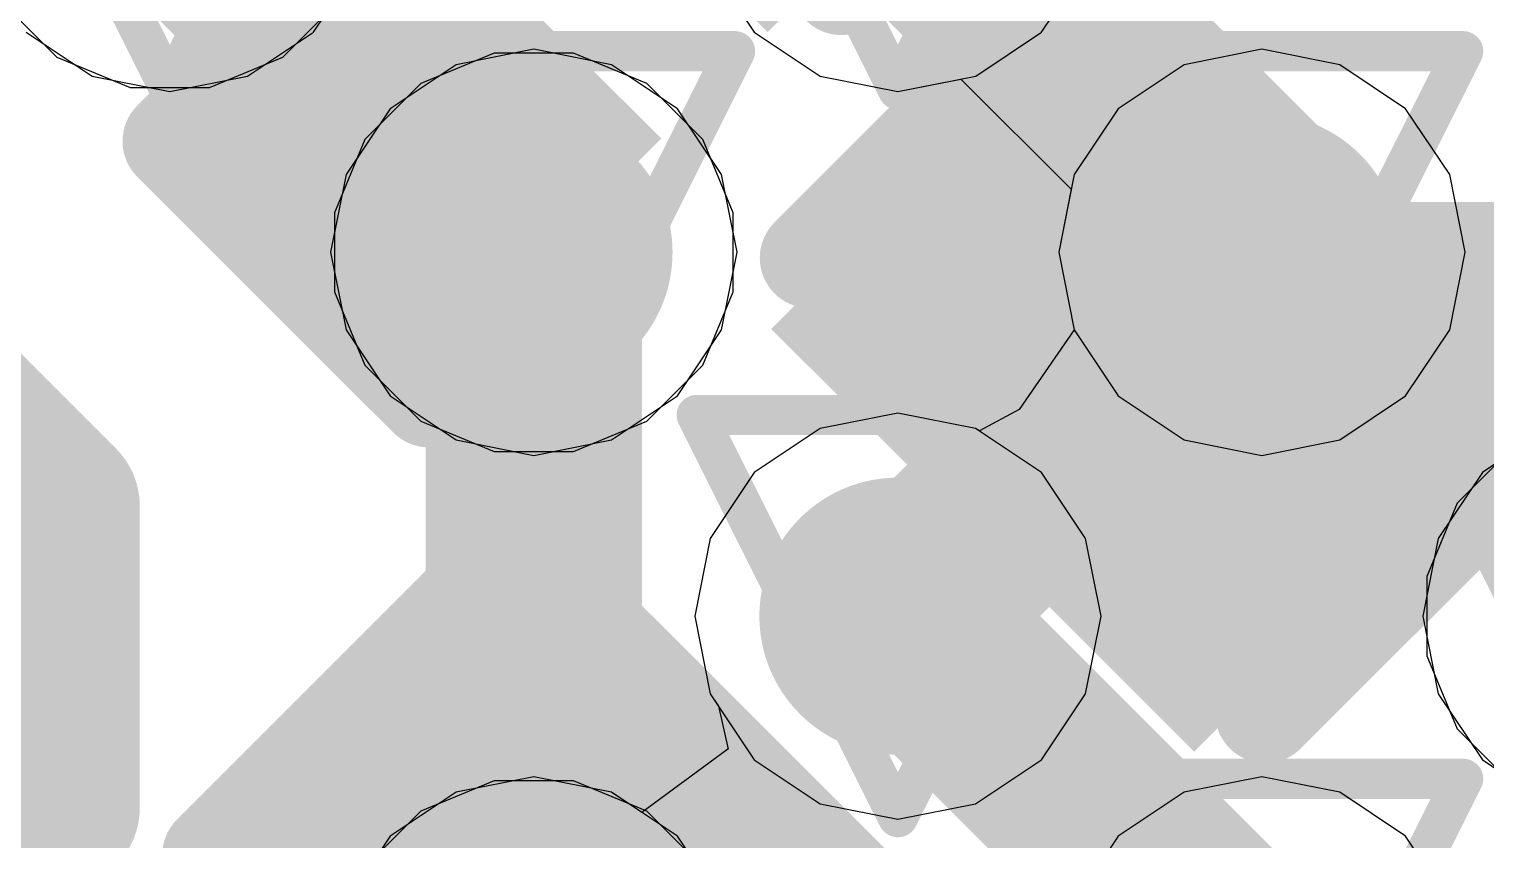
# Model space of a CAD drawing. Header units: inches. Extents: x -6 to 283, y -12 to 154.
# Drawn here: x 58.826 to 60.666, y 8.453 to 9.477 of the extents above; entities that cross this region are included whole.
import ezdxf

# ---------------------------------------------------------------- set-up
doc = ezdxf.new("R2010")
doc.units = ezdxf.units.IN
for name, color, linetype in [('Bottom Layer', 5, 'Continuous'), ('Bottom Overlay', 54, 'Continuous'), ('Bottom Paste', 16, 'Continuous'), ('Bottom Solder', 6, 'Continuous'), ('Drill Drawing', 1, 'Continuous'), ('GND-1', 16, 'Continuous'), ('GND-2', 90, 'Continuous'), ('GND-3', 216, 'Continuous'), ('GND-4', 54, 'Continuous'), ('PWR-1', 156, 'Continuous'), ('PWR-2', 130, 'Continuous'), ('Signal L1', 76, 'Continuous'), ('Signal L2', 6, 'Continuous'), ('Top Layer', 1, 'Continuous'), ('Top Paste', 8, 'Continuous'), ('Top Solder', 216, 'Continuous'), ('Via Holes', 16, 'Continuous')]:
    doc.layers.add(name, color=color, linetype=linetype)

# ---------------------------------------------------------------- blocks, each defined once
blk = doc.blocks.new('BGA_565_15_5_14_4__57')
at = {"layer": 'Top Layer'}
h = blk.add_hatch(color=1, dxfattribs=at)
edge = h.paths.add_edge_path()
edge.add_arc((-4.87499914, 3.5749992), 0.12499848, 0, 360)
h = blk.add_hatch(color=1, dxfattribs=at)
edge = h.paths.add_edge_path()
edge.add_arc((-4.22500044, 3.5749992), 0.12499848, 0, 360)
h = blk.add_hatch(color=1, dxfattribs=at)
edge = h.paths.add_edge_path()
edge.add_arc((-4.22500044, 2.9250005), 0.12499848, 0, 360)
at = {"layer": 'Top Paste'}
h = blk.add_hatch(color=8, dxfattribs=at)
edge = h.paths.add_edge_path()
edge.add_arc((-4.87499914, 3.5749992), 0.12499848, 0, 360)
h = blk.add_hatch(color=8, dxfattribs=at)
edge = h.paths.add_edge_path()
edge.add_arc((-4.22500044, 3.5749992), 0.12499848, 0, 360)
h = blk.add_hatch(color=8, dxfattribs=at)
edge = h.paths.add_edge_path()
edge.add_arc((-4.22500044, 2.9250005), 0.12499848, 0, 360)
at = {"layer": 'Top Solder'}
h = blk.add_hatch(color=216, dxfattribs=at)
edge = h.paths.add_edge_path()
edge.add_arc((-4.87499914, 3.5749992), 0.17499838, 0, 360)
h = blk.add_hatch(color=216, dxfattribs=at)
edge = h.paths.add_edge_path()
edge.add_arc((-4.22500044, 3.5749992), 0.17499838, 0, 360)
h = blk.add_hatch(color=216, dxfattribs=at)
edge = h.paths.add_edge_path()
edge.add_arc((-4.22500044, 2.9250005), 0.17499838, 0, 360)
blk = doc.blocks.new('C___0402_B_371')
at = {"layer": 'Bottom Layer'}
for points in [[(-0.2413, 0.3175), (-0.2412999999999999, -0.3175), (-0.6985, -0.3175), (-0.6985, 0.3175)], [(0.6985, 0.3175), (0.6985, -0.3175), (0.2413, -0.3175), (0.2412999999999999, 0.3175)]]:
    blk.add_hatch(color=5, dxfattribs=at).paths.add_polyline_path(points)
at = {"layer": 'Bottom Paste'}
for points in [[(-0.2413, 0.3175), (-0.2412999999999999, -0.3175), (-0.6985, -0.3175), (-0.6985, 0.3175)], [(0.6985, 0.3175), (0.6985, -0.3175), (0.2413, -0.3175), (0.2412999999999999, 0.3175)]]:
    blk.add_hatch(color=16, dxfattribs=at).paths.add_polyline_path(points)
at = {"layer": 'Bottom Solder'}
for points in [[(-0.18130012, 0.37749988), (-0.18130012, -0.37749988), (-0.7584998799999999, -0.37749988), (-0.7584998799999999, 0.37749988)], [(0.7584998799999999, 0.37749988), (0.7584998799999999, -0.37749988), (0.18130012, -0.37749988), (0.18130012, 0.37749988)]]:
    blk.add_hatch(color=6, dxfattribs=at).paths.add_polyline_path(points)
at = {"layer": 'Bottom Overlay'}
for points in [[(-0.2794, 0.4064, 0.127, 0.127, 0), (-0.7874, 0.4064, 0.127, 0.127, 0)], [(-0.7874, -0.4064, 0.127, 0.127, 0), (-0.7874, 0.4064, 0.127, 0.127, 0)], [(0.7874, -0.4064, 0.127, 0.127, 0), (0.7874, 0.4064, 0.127, 0.127, 0)], [(-0.2794, -0.4064, 0.127, 0.127, 0), (-0.7874, -0.4064, 0.127, 0.127, 0)], [(0.7874, -0.4064, 0.127, 0.127, 0), (0.2794, -0.4064, 0.127, 0.127, 0)]]:
    blk.add_lwpolyline(points, format="xyseb", dxfattribs=at)
for points in [[(-0.31115, 0.4064, 0.0635, 0.0635, 1), (-0.24765, 0.4064, 0.0635, 0.0635, 1)], [(-0.31115, -0.4064, 0.0635, 0.0635, 1), (-0.24765, -0.4064, 0.0635, 0.0635, 1)], [(0.24765, -0.4064, 0.0635, 0.0635, 1), (0.31115, -0.4064, 0.0635, 0.0635, 1)], [(0.7556499999999999, -0.4064, 0.0635, 0.0635, 1), (0.8191499999999999, -0.4064, 0.0635, 0.0635, 1)], [(0.7556499999999999, -0.4064, 0.0635, 0.0635, 1), (0.8191499999999999, -0.4064, 0.0635, 0.0635, 1)]]:
    blk.add_lwpolyline(points, format="xyseb", close=True, dxfattribs=at)
blk = doc.blocks.new('CAP_0201_B_376')
at = {"layer": 'Bottom Layer'}
for points in [[(-0.44999656, 0.1499997), (-0.14999716, 0.1499997), (-0.14999716, -0.1499997), (-0.44999656, -0.1499997)], [(0.14999716, 0.1499997), (0.44999656, 0.1499997), (0.44999656, -0.1499997), (0.14999716, -0.1499997)]]:
    blk.add_hatch(color=5, dxfattribs=at).paths.add_polyline_path(points)
at = {"layer": 'Bottom Paste'}
for points in [[(-0.44999656, 0.1499997), (-0.14999716, 0.1499997), (-0.14999716, -0.1499997), (-0.44999656, -0.1499997)], [(0.14999716, 0.1499997), (0.44999656, 0.1499997), (0.44999656, -0.1499997), (0.14999716, -0.1499997)]]:
    blk.add_hatch(color=16, dxfattribs=at).paths.add_polyline_path(points)
at = {"layer": 'Bottom Solder'}
for points in [[(-0.50499772, 0.20500086), (-0.094996, 0.20500086), (-0.094996, -0.20500086), (-0.50499772, -0.20500086)], [(0.094996, 0.20500086), (0.50499772, 0.20500086), (0.50499772, -0.20500086), (0.094996, -0.20500086)]]:
    blk.add_hatch(color=6, dxfattribs=at).paths.add_polyline_path(points)
at = {"layer": 'Bottom Overlay'}
for points in [[(-0.5334, 0.2286, 0.127, 0.127, 0), (-0.2032, 0.2286, 0.127, 0.127, 0)], [(-0.5334, -0.2286, 0.127, 0.127, 0), (-0.5334, 0.2286, 0.127, 0.127, 0)], [(0.2032, 0.2286, 0.127, 0.127, 0), (0.5334, 0.2286, 0.127, 0.127, 0)], [(0.5334, -0.2286, 0.127, 0.127, 0), (0.5334, 0.2286, 0.127, 0.127, 0)], [(-0.5334, -0.2286, 0.127, 0.127, 0), (-0.2032, -0.2286, 0.127, 0.127, 0)], [(0.2032, -0.2286, 0.127, 0.127, 0), (0.5334, -0.2286, 0.127, 0.127, 0)]]:
    blk.add_lwpolyline(points, format="xyseb", dxfattribs=at)
for points in [[(-0.5651499999999999, 0.2286, 0.0635, 0.0635, 1), (-0.5016499999999999, 0.2286, 0.0635, 0.0635, 1)], [(-0.5651499999999999, 0.2286, 0.0635, 0.0635, 1), (-0.5016499999999999, 0.2286, 0.0635, 0.0635, 1)], [(-0.23495, 0.2286, 0.0635, 0.0635, 1), (-0.17145, 0.2286, 0.0635, 0.0635, 1)], [(0.17145, 0.2286, 0.0635, 0.0635, 1), (0.23495, 0.2286, 0.0635, 0.0635, 1)], [(0.5016499999999999, 0.2286, 0.0635, 0.0635, 1), (0.5651499999999999, 0.2286, 0.0635, 0.0635, 1)], [(0.5016499999999999, 0.2286, 0.0635, 0.0635, 1), (0.5651499999999999, 0.2286, 0.0635, 0.0635, 1)], [(-0.5651499999999999, -0.2286, 0.0635, 0.0635, 1), (-0.5016499999999999, -0.2286, 0.0635, 0.0635, 1)], [(-0.5651499999999999, -0.2286, 0.0635, 0.0635, 1), (-0.5016499999999999, -0.2286, 0.0635, 0.0635, 1)], [(-0.23495, -0.2286, 0.0635, 0.0635, 1), (-0.17145, -0.2286, 0.0635, 0.0635, 1)], [(0.17145, -0.2286, 0.0635, 0.0635, 1), (0.23495, -0.2286, 0.0635, 0.0635, 1)], [(0.5016499999999999, -0.2286, 0.0635, 0.0635, 1), (0.5651499999999999, -0.2286, 0.0635, 0.0635, 1)], [(0.5016499999999999, -0.2286, 0.0635, 0.0635, 1), (0.5651499999999999, -0.2286, 0.0635, 0.0635, 1)]]:
    blk.add_lwpolyline(points, format="xyseb", close=True, dxfattribs=at)
blk = doc.blocks.new('CAP_0201_B_377')
at = {"layer": 'Bottom Layer'}
for points in [[(-0.44999656, 0.1499997), (-0.14999716, 0.1499997), (-0.14999716, -0.1499997), (-0.44999656, -0.1499997)], [(0.14999716, 0.1499997), (0.44999656, 0.1499997), (0.44999656, -0.1499997), (0.14999716, -0.1499997)]]:
    blk.add_hatch(color=5, dxfattribs=at).paths.add_polyline_path(points)
at = {"layer": 'Bottom Paste'}
for points in [[(-0.44999656, 0.1499997), (-0.14999716, 0.1499997), (-0.14999716, -0.1499997), (-0.44999656, -0.1499997)], [(0.14999716, 0.1499997), (0.44999656, 0.1499997), (0.44999656, -0.1499997), (0.14999716, -0.1499997)]]:
    blk.add_hatch(color=16, dxfattribs=at).paths.add_polyline_path(points)
at = {"layer": 'Bottom Solder'}
for points in [[(-0.50499772, 0.20500086), (-0.094996, 0.20500086), (-0.094996, -0.20500086), (-0.50499772, -0.20500086)], [(0.094996, 0.20500086), (0.50499772, 0.20500086), (0.50499772, -0.20500086), (0.094996, -0.20500086)]]:
    blk.add_hatch(color=6, dxfattribs=at).paths.add_polyline_path(points)
at = {"layer": 'Bottom Overlay'}
for points in [[(-0.5334, -0.2286, 0.127, 0.127, 0), (-0.5334, 0.2286, 0.127, 0.127, 0)], [(-0.2032, 0.2286, 0.127, 0.127, 0), (-0.5334, 0.2286, 0.127, 0.127, 0)], [(0.5334, 0.2286, 0.127, 0.127, 0), (0.2032, 0.2286, 0.127, 0.127, 0)], [(0.5334, -0.2286, 0.127, 0.127, 0), (0.5334, 0.2286, 0.127, 0.127, 0)], [(-0.2032, -0.2286, 0.127, 0.127, 0), (-0.5334, -0.2286, 0.127, 0.127, 0)], [(0.5334, -0.2286, 0.127, 0.127, 0), (0.2032, -0.2286, 0.127, 0.127, 0)]]:
    blk.add_lwpolyline(points, format="xyseb", dxfattribs=at)
for points in [[(-0.5651499999999999, 0.2286, 0.0635, 0.0635, 1), (-0.5016499999999999, 0.2286, 0.0635, 0.0635, 1)], [(-0.5651499999999999, 0.2286, 0.0635, 0.0635, 1), (-0.5016499999999999, 0.2286, 0.0635, 0.0635, 1)], [(-0.23495, 0.2286, 0.0635, 0.0635, 1), (-0.17145, 0.2286, 0.0635, 0.0635, 1)], [(0.17145, 0.2286, 0.0635, 0.0635, 1), (0.23495, 0.2286, 0.0635, 0.0635, 1)], [(0.5016499999999999, 0.2286, 0.0635, 0.0635, 1), (0.5651499999999999, 0.2286, 0.0635, 0.0635, 1)], [(0.5016499999999999, 0.2286, 0.0635, 0.0635, 1), (0.5651499999999999, 0.2286, 0.0635, 0.0635, 1)], [(-0.5651499999999999, -0.2286, 0.0635, 0.0635, 1), (-0.5016499999999999, -0.2286, 0.0635, 0.0635, 1)], [(-0.5651499999999999, -0.2286, 0.0635, 0.0635, 1), (-0.5016499999999999, -0.2286, 0.0635, 0.0635, 1)], [(-0.23495, -0.2286, 0.0635, 0.0635, 1), (-0.17145, -0.2286, 0.0635, 0.0635, 1)], [(0.17145, -0.2286, 0.0635, 0.0635, 1), (0.23495, -0.2286, 0.0635, 0.0635, 1)], [(0.5016499999999999, -0.2286, 0.0635, 0.0635, 1), (0.5651499999999999, -0.2286, 0.0635, 0.0635, 1)], [(0.5016499999999999, -0.2286, 0.0635, 0.0635, 1), (0.5651499999999999, -0.2286, 0.0635, 0.0635, 1)]]:
    blk.add_lwpolyline(points, format="xyseb", close=True, dxfattribs=at)

msp = doc.modelspace()

# ---------------------------------------------------------------- hatches: boundary and pattern name
at = {"layer": 'Bottom Layer'}
h = msp.add_hatch(color=5, dxfattribs=at)
edge = h.paths.add_edge_path()
edge.add_arc((59.4636352, 9.19522164), 0.1499997, 0, 360)
h = msp.add_hatch(color=5, dxfattribs=at)
edge = h.paths.add_edge_path()
edge.add_arc((60.38287644, 9.19522164), 0.1499997, 0, 360)
h = msp.add_hatch(color=5, dxfattribs=at)
edge = h.paths.add_edge_path()
edge.add_arc((59.92325582, 8.735601019999999), 0.1499997, 0, 360)
at = {"layer": 'GND-1'}
h = msp.add_hatch(color=16, dxfattribs=at)
edge = h.paths.add_edge_path()
edge.add_arc((59.4636352, 9.19522164), 0.1499997, 0, 360)
h = msp.add_hatch(color=16, dxfattribs=at)
edge = h.paths.add_edge_path()
edge.add_arc((60.38287644, 9.19522164), 0.1499997, 0, 360)
h = msp.add_hatch(color=16, dxfattribs=at)
edge = h.paths.add_edge_path()
edge.add_arc((59.92325582, 8.735601019999999), 0.1499997, 0, 360)
at = {"layer": 'GND-2'}
h = msp.add_hatch(color=90, dxfattribs=at)
edge = h.paths.add_edge_path()
edge.add_arc((59.4636352, 9.19522164), 0.1499997, 0, 360)
h = msp.add_hatch(color=90, dxfattribs=at)
edge = h.paths.add_edge_path()
edge.add_arc((60.38287644, 9.19522164), 0.1499997, 0, 360)
h = msp.add_hatch(color=90, dxfattribs=at)
edge = h.paths.add_edge_path()
edge.add_arc((59.92325582, 8.735601019999999), 0.1499997, 0, 360)
at = {"layer": 'GND-3'}
h = msp.add_hatch(color=216, dxfattribs=at)
edge = h.paths.add_edge_path()
edge.add_arc((59.4636352, 9.19522164), 0.1499997, 0, 360)
h = msp.add_hatch(color=216, dxfattribs=at)
edge = h.paths.add_edge_path()
edge.add_arc((60.38287644, 9.19522164), 0.1499997, 0, 360)
h = msp.add_hatch(color=216, dxfattribs=at)
edge = h.paths.add_edge_path()
edge.add_arc((59.92325582, 8.735601019999999), 0.1499997, 0, 360)
at = {"layer": 'GND-4'}
h = msp.add_hatch(color=54, dxfattribs=at)
edge = h.paths.add_edge_path()
edge.add_arc((59.4636352, 9.19522164), 0.1499997, 0, 360)
h = msp.add_hatch(color=54, dxfattribs=at)
edge = h.paths.add_edge_path()
edge.add_arc((60.38287644, 9.19522164), 0.1499997, 0, 360)
h = msp.add_hatch(color=54, dxfattribs=at)
edge = h.paths.add_edge_path()
edge.add_arc((59.92325582, 8.735601019999999), 0.1499997, 0, 360)
at = {"layer": 'PWR-1'}
h = msp.add_hatch(color=156, dxfattribs=at)
edge = h.paths.add_edge_path()
edge.add_arc((59.4636352, 9.19522164), 0.1499997, 0, 360)
h = msp.add_hatch(color=156, dxfattribs=at)
edge = h.paths.add_edge_path()
edge.add_arc((60.38287644, 9.19522164), 0.1499997, 0, 360)
h = msp.add_hatch(color=156, dxfattribs=at)
edge = h.paths.add_edge_path()
edge.add_arc((59.92325582, 8.735601019999999), 0.1499997, 0, 360)
at = {"layer": 'PWR-2'}
h = msp.add_hatch(color=130, dxfattribs=at)
edge = h.paths.add_edge_path()
edge.add_arc((59.4636352, 9.19522164), 0.1499997, 0, 360)
h = msp.add_hatch(color=130, dxfattribs=at)
edge = h.paths.add_edge_path()
edge.add_arc((60.38287644, 9.19522164), 0.1499997, 0, 360)
h = msp.add_hatch(color=130, dxfattribs=at)
edge = h.paths.add_edge_path()
edge.add_arc((59.92325582, 8.735601019999999), 0.1499997, 0, 360)
at = {"layer": 'Signal L1'}
h = msp.add_hatch(color=76, dxfattribs=at)
edge = h.paths.add_edge_path()
edge.add_arc((59.4636352, 9.19522164), 0.1499997, 0, 360)
h = msp.add_hatch(color=76, dxfattribs=at)
edge = h.paths.add_edge_path()
edge.add_arc((60.38287644, 9.19522164), 0.1499997, 0, 360)
h = msp.add_hatch(color=76, dxfattribs=at)
edge = h.paths.add_edge_path()
edge.add_arc((59.92325582, 8.735601019999999), 0.1499997, 0, 360)
at = {"layer": 'Signal L2'}
h = msp.add_hatch(color=6, dxfattribs=at)
edge = h.paths.add_edge_path()
edge.add_arc((59.4636352, 9.19522164), 0.1499997, 0, 360)
h = msp.add_hatch(color=6, dxfattribs=at)
edge = h.paths.add_edge_path()
edge.add_arc((60.38287644, 9.19522164), 0.1499997, 0, 360)
h = msp.add_hatch(color=6, dxfattribs=at)
edge = h.paths.add_edge_path()
edge.add_arc((59.92325582, 8.735601019999999), 0.1499997, 0, 360)
at = {"layer": 'Top Layer'}
h = msp.add_hatch(color=1, dxfattribs=at)
edge = h.paths.add_edge_path()
edge.add_arc((59.4636352, 9.19522164), 0.1499997, 0, 360)
h = msp.add_hatch(color=1, dxfattribs=at)
edge = h.paths.add_edge_path()
edge.add_arc((60.38287644, 9.19522164), 0.1499997, 0, 360)
h = msp.add_hatch(color=1, dxfattribs=at)
edge = h.paths.add_edge_path()
edge.add_arc((59.92325582, 8.735601019999999), 0.1499997, 0, 360)
at = {"layer": 'Via Holes'}
h = msp.add_hatch(color=7, dxfattribs=at)
edge = h.paths.add_edge_path()
edge.add_arc((59.4636352, 9.19522164), 0.07499858, 0, 360)
h = msp.add_hatch(color=7, dxfattribs=at)
edge = h.paths.add_edge_path()
edge.add_arc((60.38287644, 9.19522164), 0.07499858, 0, 360)
h = msp.add_hatch(color=7, dxfattribs=at)
edge = h.paths.add_edge_path()
edge.add_arc((59.92325582, 8.735601019999999), 0.07499858, 0, 360)

# ---------------------------------------------------------------- linework, layer by layer
at = {"layer": 'Bottom Layer'}
for points in [[(58.08479366, 9.65486004, 0.2032, 0.2032, 0), (58.86455333999999, 8.87510036, 0.2032, 0.2032, 0)], [(59.00403489999999, 9.65486004, 0.2032, 0.2032, 0), (59.42886005999999, 9.23003488, 0.2032, 0.2032, 0)], [(59.42886005999999, 8.399274539999999, 0.2032, 0.2032, 0), (59.42886005999999, 9.23003488, 0.2032, 0.2032, 0)], [(58.86455333999999, 8.4931123, 0.2032, 0.2032, 0), (58.86455333999999, 8.87510036, 0.2032, 0.2032, 0)], [(58.64742144, 8.2759804, 0.2032, 0.2032, 0), (58.86455333999999, 8.4931123, 0.2032, 0.2032, 0)], [(59.42886005999999, 8.399274539999999, 0.2032, 0.2032, 0), (59.60881144, 8.219323159999998, 0.2032, 0.2032, 0)]]:
    msp.add_lwpolyline(points, format="xyseb", dxfattribs=at)
for points in [[(59.37806006, 9.23003488, 0.1016, 0.1016, 1), (59.47966006, 9.23003488, 0.1016, 0.1016, 1)], [(59.37806006, 9.23003488, 0.1016, 0.1016, 1), (59.47966006, 9.23003488, 0.1016, 0.1016, 1)], [(58.81375333999999, 8.87510036, 0.1016, 0.1016, 1), (58.91535333999999, 8.87510036, 0.1016, 0.1016, 1)], [(58.81375333999999, 8.87510036, 0.1016, 0.1016, 1), (58.91535333999999, 8.87510036, 0.1016, 0.1016, 1)], [(58.81375333999999, 8.4931123, 0.1016, 0.1016, 1), (58.91535333999999, 8.4931123, 0.1016, 0.1016, 1)], [(58.81375333999999, 8.4931123, 0.1016, 0.1016, 1), (58.91535333999999, 8.4931123, 0.1016, 0.1016, 1)], [(59.37806006, 8.399274539999999, 0.1016, 0.1016, 1), (59.47966006, 8.399274539999999, 0.1016, 0.1016, 1)], [(59.37806006, 8.399274539999999, 0.1016, 0.1016, 1), (59.47966006, 8.399274539999999, 0.1016, 0.1016, 1)]]:
    msp.add_lwpolyline(points, format="xyseb", close=True, dxfattribs=at)
at = {"layer": 'Drill Drawing'}
for points in [[(58.75001458, 9.90883972, 0.0508, 0.0508, 0), (59.00401458, 9.400839719999999, 0.0508, 0.0508, 0)], [(59.00401458, 9.400839719999999, 0.0508, 0.0508, 0), (59.25801458, 9.90883972, 0.0508, 0.0508, 0)], [(59.66925835999999, 9.90883972, 0.0508, 0.0508, 0), (59.92325836, 9.400839719999999, 0.0508, 0.0508, 0)], [(59.92325836, 9.400839719999999, 0.0508, 0.0508, 0), (60.17725835999999, 9.90883972, 0.0508, 0.0508, 0)], [(59.20963519999999, 9.44922164, 0.0508, 0.0508, 0), (59.71763519999999, 9.44922164, 0.0508, 0.0508, 0)], [(59.20963519999999, 9.44922164, 0.0508, 0.0508, 0), (59.4636352, 8.94122164, 0.0508, 0.0508, 0)], [(59.4636352, 8.94122164, 0.0508, 0.0508, 0), (59.71763519999999, 9.44922164, 0.0508, 0.0508, 0)], [(60.12887644, 9.44922164, 0.0508, 0.0508, 0), (60.63687644, 9.44922164, 0.0508, 0.0508, 0)], [(60.12887644, 9.44922164, 0.0508, 0.0508, 0), (60.38287644, 8.94122164, 0.0508, 0.0508, 0)], [(60.38287644, 8.94122164, 0.0508, 0.0508, 0), (60.63687644, 9.44922164, 0.0508, 0.0508, 0)], [(59.66925582, 8.989601019999998, 0.0508, 0.0508, 0), (60.17725582, 8.989601019999998, 0.0508, 0.0508, 0)], [(59.66925582, 8.989601019999998, 0.0508, 0.0508, 0), (59.92325582, 8.48160102, 0.0508, 0.0508, 0)], [(59.92325582, 8.48160102, 0.0508, 0.0508, 0), (60.17725582, 8.989601019999998, 0.0508, 0.0508, 0)], [(60.58849705999999, 8.989601019999998, 0.0508, 0.0508, 0), (61.09649705999999, 8.989601019999998, 0.0508, 0.0508, 0)], [(60.58849705999999, 8.989601019999998, 0.0508, 0.0508, 0), (60.84249706, 8.48160102, 0.0508, 0.0508, 0)], [(59.20963519999999, 8.529977859999999, 0.0508, 0.0508, 0), (59.71763519999999, 8.529977859999999, 0.0508, 0.0508, 0)], [(59.20963519999999, 8.529977859999999, 0.0508, 0.0508, 0), (59.4636352, 8.02197786, 0.0508, 0.0508, 0)], [(59.4636352, 8.02197786, 0.0508, 0.0508, 0), (59.71763519999999, 8.529977859999999, 0.0508, 0.0508, 0)], [(60.12887644, 8.5299804, 0.0508, 0.0508, 0), (60.63687644, 8.5299804, 0.0508, 0.0508, 0)], [(60.12887644, 8.5299804, 0.0508, 0.0508, 0), (60.38287644, 8.021980399999999, 0.0508, 0.0508, 0)], [(60.38287644, 8.021980399999999, 0.0508, 0.0508, 0), (60.63687644, 8.5299804, 0.0508, 0.0508, 0)]]:
    msp.add_lwpolyline(points, format="xyseb", dxfattribs=at)
for points in [[(59.1969352, 9.44922164, 0.0254, 0.0254, 1), (59.2223352, 9.44922164, 0.0254, 0.0254, 1)], [(59.1969352, 9.44922164, 0.0254, 0.0254, 1), (59.2223352, 9.44922164, 0.0254, 0.0254, 1)], [(59.7049352, 9.44922164, 0.0254, 0.0254, 1), (59.7303352, 9.44922164, 0.0254, 0.0254, 1)], [(59.7049352, 9.44922164, 0.0254, 0.0254, 1), (59.7303352, 9.44922164, 0.0254, 0.0254, 1)], [(60.11617644, 9.44922164, 0.0254, 0.0254, 1), (60.14157643999999, 9.44922164, 0.0254, 0.0254, 1)], [(60.11617644, 9.44922164, 0.0254, 0.0254, 1), (60.14157643999999, 9.44922164, 0.0254, 0.0254, 1)], [(60.62417644, 9.44922164, 0.0254, 0.0254, 1), (60.64957643999999, 9.44922164, 0.0254, 0.0254, 1)], [(60.62417644, 9.44922164, 0.0254, 0.0254, 1), (60.64957643999999, 9.44922164, 0.0254, 0.0254, 1)], [(58.99131458, 9.400839719999999, 0.0254, 0.0254, 1), (59.01671458, 9.400839719999999, 0.0254, 0.0254, 1)], [(58.99131458, 9.400839719999999, 0.0254, 0.0254, 1), (59.01671458, 9.400839719999999, 0.0254, 0.0254, 1)], [(59.91055836, 9.400839719999999, 0.0254, 0.0254, 1), (59.93595836, 9.400839719999999, 0.0254, 0.0254, 1)], [(59.91055836, 9.400839719999999, 0.0254, 0.0254, 1), (59.93595836, 9.400839719999999, 0.0254, 0.0254, 1)], [(59.65655581999999, 8.989601019999998, 0.0254, 0.0254, 1), (59.68195582, 8.989601019999998, 0.0254, 0.0254, 1)], [(59.65655581999999, 8.989601019999998, 0.0254, 0.0254, 1), (59.68195582, 8.989601019999998, 0.0254, 0.0254, 1)], [(60.16455581999999, 8.989601019999998, 0.0254, 0.0254, 1), (60.18995582, 8.989601019999998, 0.0254, 0.0254, 1)], [(60.16455581999999, 8.989601019999998, 0.0254, 0.0254, 1), (60.18995582, 8.989601019999998, 0.0254, 0.0254, 1)], [(60.57579706, 8.989601019999998, 0.0254, 0.0254, 1), (60.60119706, 8.989601019999998, 0.0254, 0.0254, 1)], [(60.57579706, 8.989601019999998, 0.0254, 0.0254, 1), (60.60119706, 8.989601019999998, 0.0254, 0.0254, 1)], [(59.4509352, 8.94122164, 0.0254, 0.0254, 1), (59.47633519999999, 8.94122164, 0.0254, 0.0254, 1)], [(59.4509352, 8.94122164, 0.0254, 0.0254, 1), (59.47633519999999, 8.94122164, 0.0254, 0.0254, 1)], [(60.37017644, 8.94122164, 0.0254, 0.0254, 1), (60.39557644, 8.94122164, 0.0254, 0.0254, 1)], [(60.37017644, 8.94122164, 0.0254, 0.0254, 1), (60.39557644, 8.94122164, 0.0254, 0.0254, 1)], [(59.1969352, 8.529977859999999, 0.0254, 0.0254, 1), (59.2223352, 8.529977859999999, 0.0254, 0.0254, 1)], [(59.1969352, 8.529977859999999, 0.0254, 0.0254, 1), (59.2223352, 8.529977859999999, 0.0254, 0.0254, 1)], [(59.7049352, 8.529977859999999, 0.0254, 0.0254, 1), (59.7303352, 8.529977859999999, 0.0254, 0.0254, 1)], [(59.7049352, 8.529977859999999, 0.0254, 0.0254, 1), (59.7303352, 8.529977859999999, 0.0254, 0.0254, 1)], [(60.11617644, 8.5299804, 0.0254, 0.0254, 1), (60.14157643999999, 8.5299804, 0.0254, 0.0254, 1)], [(60.11617644, 8.5299804, 0.0254, 0.0254, 1), (60.14157643999999, 8.5299804, 0.0254, 0.0254, 1)], [(60.62417644, 8.5299804, 0.0254, 0.0254, 1), (60.64957643999999, 8.5299804, 0.0254, 0.0254, 1)], [(60.62417644, 8.5299804, 0.0254, 0.0254, 1), (60.64957643999999, 8.5299804, 0.0254, 0.0254, 1)], [(59.91055582, 8.48160102, 0.0254, 0.0254, 1), (59.93595582, 8.48160102, 0.0254, 0.0254, 1)], [(59.91055582, 8.48160102, 0.0254, 0.0254, 1), (59.93595582, 8.48160102, 0.0254, 0.0254, 1)]]:
    msp.add_lwpolyline(points, format="xyseb", close=True, dxfattribs=at)
at = {"layer": 'GND-1'}
for p, q in [((58.79071807999999, 9.51232032), (58.86149517999999, 9.44154322)), ((59.14653397999999, 9.44154322), (59.21731107999999, 9.51232032)), ((58.86149517999999, 9.44154322), (58.95396896, 9.403240019999998)), ((59.0540602, 9.403240019999998), (59.14653397999999, 9.44154322)), ((59.41358958, 9.44682134), (59.32111579999999, 9.40851814)), ((59.51368082, 9.44682134), (59.41358958, 9.44682134)), ((59.6061546, 9.40851814), (59.51368082, 9.44682134)), ((58.95396896, 9.403240019999998), (59.0540602, 9.403240019999998)), ((59.32111579999999, 9.40851814), (59.25033869999999, 9.33774104)), ((59.6769317, 9.33774104), (59.6061546, 9.40851814)), ((59.25033869999999, 9.33774104), (59.2120355, 9.24526726)), ((59.7152349, 9.24526726), (59.6769317, 9.33774104)), ((59.2120355, 9.24526726), (59.2120355, 9.14517602)), ((59.7152349, 9.14517602), (59.7152349, 9.24526726)), ((59.2120355, 9.14517602), (59.25033869999999, 9.052702239999999)), ((59.6769317, 9.052702239999999), (59.7152349, 9.14517602)), ((59.25033869999999, 9.052702239999999), (59.32111579999999, 8.98192514)), ((59.6061546, 8.98192514), (59.6769317, 9.052702239999999)), ((59.32111579999999, 8.98192514), (59.41358958, 8.94362194)), ((59.51368082, 8.94362194), (59.6061546, 8.98192514)), ((59.41358958, 8.94362194), (59.51368082, 8.94362194)), ((60.69997765999999, 8.94889752), (60.62920055999999, 8.87812042)), ((60.62920055999999, 8.87812042), (60.59089736, 8.78564664)), ((60.59089736, 8.78564664), (60.59089736, 8.6855554)), ((60.59089736, 8.6855554), (60.62920055999999, 8.59308162)), ((60.62920055999999, 8.59308162), (60.69997765999999, 8.522304519999999)), ((59.41358958, 8.52757756), (59.32111579999999, 8.48927436)), ((59.51368082, 8.52757756), (59.41358958, 8.52757756)), ((59.6061546, 8.48927436), (59.51368082, 8.52757756)), ((59.32111579999999, 8.48927436), (59.25033869999999, 8.418497259999999)), ((59.6769317, 8.418497259999999), (59.6061546, 8.48927436))]:
    msp.add_line(p, q, dxfattribs=at)
at = {"layer": 'GND-2'}
for p, q in [((58.79071807999999, 9.51232032), (58.86149517999999, 9.44154322)), ((59.14653397999999, 9.44154322), (59.21731107999999, 9.51232032)), ((58.86149517999999, 9.44154322), (58.95396896, 9.403240019999998)), ((59.0540602, 9.403240019999998), (59.14653397999999, 9.44154322)), ((59.41358958, 9.44682134), (59.32111579999999, 9.40851814)), ((59.51368082, 9.44682134), (59.41358958, 9.44682134)), ((59.6061546, 9.40851814), (59.51368082, 9.44682134)), ((58.95396896, 9.403240019999998), (59.0540602, 9.403240019999998)), ((59.32111579999999, 9.40851814), (59.25033869999999, 9.33774104)), ((59.6769317, 9.33774104), (59.6061546, 9.40851814)), ((59.25033869999999, 9.33774104), (59.2120355, 9.24526726)), ((59.7152349, 9.24526726), (59.6769317, 9.33774104)), ((59.2120355, 9.24526726), (59.2120355, 9.14517602)), ((59.7152349, 9.14517602), (59.7152349, 9.24526726)), ((59.2120355, 9.14517602), (59.25033869999999, 9.052702239999999)), ((59.6769317, 9.052702239999999), (59.7152349, 9.14517602)), ((59.25033869999999, 9.052702239999999), (59.32111579999999, 8.98192514)), ((59.6061546, 8.98192514), (59.6769317, 9.052702239999999)), ((59.32111579999999, 8.98192514), (59.41358958, 8.94362194)), ((59.51368082, 8.94362194), (59.6061546, 8.98192514)), ((59.41358958, 8.94362194), (59.51368082, 8.94362194)), ((60.69997765999999, 8.94889752), (60.62920055999999, 8.87812042)), ((60.62920055999999, 8.87812042), (60.59089736, 8.78564664)), ((60.59089736, 8.78564664), (60.59089736, 8.6855554)), ((60.59089736, 8.6855554), (60.62920055999999, 8.59308162)), ((60.62920055999999, 8.59308162), (60.69997765999999, 8.522304519999999)), ((59.41358958, 8.52757756), (59.32111579999999, 8.48927436)), ((59.51368082, 8.52757756), (59.41358958, 8.52757756)), ((59.6061546, 8.48927436), (59.51368082, 8.52757756)), ((59.32111579999999, 8.48927436), (59.25033869999999, 8.418497259999999)), ((59.6769317, 8.418497259999999), (59.6061546, 8.48927436))]:
    msp.add_line(p, q, dxfattribs=at)
at = {"layer": 'GND-3'}
for p, q in [((58.79071807999999, 9.51232032), (58.86149517999999, 9.44154322)), ((59.14653397999999, 9.44154322), (59.21731107999999, 9.51232032)), ((58.86149517999999, 9.44154322), (58.95396896, 9.403240019999998)), ((59.0540602, 9.403240019999998), (59.14653397999999, 9.44154322)), ((59.41358958, 9.44682134), (59.32111579999999, 9.40851814)), ((59.51368082, 9.44682134), (59.41358958, 9.44682134)), ((59.6061546, 9.40851814), (59.51368082, 9.44682134)), ((58.95396896, 9.403240019999998), (59.0540602, 9.403240019999998)), ((59.32111579999999, 9.40851814), (59.25033869999999, 9.33774104)), ((59.6769317, 9.33774104), (59.6061546, 9.40851814)), ((59.25033869999999, 9.33774104), (59.2120355, 9.24526726)), ((59.7152349, 9.24526726), (59.6769317, 9.33774104)), ((59.2120355, 9.24526726), (59.2120355, 9.14517602)), ((59.7152349, 9.14517602), (59.7152349, 9.24526726)), ((59.2120355, 9.14517602), (59.25033869999999, 9.052702239999999)), ((59.6769317, 9.052702239999999), (59.7152349, 9.14517602)), ((59.25033869999999, 9.052702239999999), (59.32111579999999, 8.98192514)), ((59.6061546, 8.98192514), (59.6769317, 9.052702239999999)), ((59.32111579999999, 8.98192514), (59.41358958, 8.94362194)), ((59.51368082, 8.94362194), (59.6061546, 8.98192514)), ((59.41358958, 8.94362194), (59.51368082, 8.94362194)), ((60.69997765999999, 8.94889752), (60.62920055999999, 8.87812042)), ((60.62920055999999, 8.87812042), (60.59089736, 8.78564664)), ((60.59089736, 8.78564664), (60.59089736, 8.6855554)), ((60.59089736, 8.6855554), (60.62920055999999, 8.59308162)), ((60.62920055999999, 8.59308162), (60.69997765999999, 8.522304519999999)), ((59.41358958, 8.52757756), (59.32111579999999, 8.48927436)), ((59.51368082, 8.52757756), (59.41358958, 8.52757756)), ((59.6061546, 8.48927436), (59.51368082, 8.52757756)), ((59.32111579999999, 8.48927436), (59.25033869999999, 8.418497259999999)), ((59.6769317, 8.418497259999999), (59.6061546, 8.48927436))]:
    msp.add_line(p, q, dxfattribs=at)
at = {"layer": 'GND-4'}
for p, q in [((58.79071807999999, 9.51232032), (58.86149517999999, 9.44154322)), ((59.14653397999999, 9.44154322), (59.21731107999999, 9.51232032)), ((58.86149517999999, 9.44154322), (58.95396896, 9.403240019999998)), ((59.0540602, 9.403240019999998), (59.14653397999999, 9.44154322)), ((59.41358958, 9.44682134), (59.32111579999999, 9.40851814)), ((59.51368082, 9.44682134), (59.41358958, 9.44682134)), ((59.6061546, 9.40851814), (59.51368082, 9.44682134)), ((58.95396896, 9.403240019999998), (59.0540602, 9.403240019999998)), ((59.32111579999999, 9.40851814), (59.25033869999999, 9.33774104)), ((59.6769317, 9.33774104), (59.6061546, 9.40851814)), ((59.25033869999999, 9.33774104), (59.2120355, 9.24526726)), ((59.7152349, 9.24526726), (59.6769317, 9.33774104)), ((59.2120355, 9.24526726), (59.2120355, 9.14517602)), ((59.7152349, 9.14517602), (59.7152349, 9.24526726)), ((59.2120355, 9.14517602), (59.25033869999999, 9.052702239999999)), ((59.6769317, 9.052702239999999), (59.7152349, 9.14517602)), ((59.25033869999999, 9.052702239999999), (59.32111579999999, 8.98192514)), ((59.6061546, 8.98192514), (59.6769317, 9.052702239999999)), ((59.32111579999999, 8.98192514), (59.41358958, 8.94362194)), ((59.51368082, 8.94362194), (59.6061546, 8.98192514)), ((59.41358958, 8.94362194), (59.51368082, 8.94362194)), ((60.69997765999999, 8.94889752), (60.62920055999999, 8.87812042)), ((60.62920055999999, 8.87812042), (60.59089736, 8.78564664)), ((60.59089736, 8.78564664), (60.59089736, 8.6855554)), ((60.59089736, 8.6855554), (60.62920055999999, 8.59308162)), ((60.62920055999999, 8.59308162), (60.69997765999999, 8.522304519999999)), ((59.41358958, 8.52757756), (59.32111579999999, 8.48927436)), ((59.51368082, 8.52757756), (59.41358958, 8.52757756)), ((59.6061546, 8.48927436), (59.51368082, 8.52757756)), ((59.32111579999999, 8.48927436), (59.25033869999999, 8.418497259999999)), ((59.6769317, 8.418497259999999), (59.6061546, 8.48927436))]:
    msp.add_line(p, q, dxfattribs=at)
at = {"layer": 'PWR-1'}
for p, q in [((59.68625604, 9.55667126), (59.74186426, 9.47344562)), ((60.10465246, 9.47344562), (60.16026067999999, 9.55667126)), ((59.74186426, 9.47344562), (59.8250899, 9.4178374)), ((60.02142681999999, 9.4178374), (60.10465246, 9.47344562)), ((60.38287644, 9.45175148), (60.28470797999999, 9.43222396)), ((60.48104489999999, 9.43222396), (60.38287644, 9.45175148)), ((59.8250899, 9.4178374), (59.92325836, 9.39830988)), ((59.92325836, 9.39830988), (60.02142681999999, 9.4178374)), ((60.28470797999999, 9.43222396), (60.20148234, 9.376615739999998)), ((60.56427054, 9.376615739999998), (60.48104489999999, 9.43222396)), ((60.20148234, 9.376615739999998), (60.14587411999999, 9.2933901)), ((60.61987876, 9.2933901), (60.56427054, 9.376615739999998)), ((60.14587411999999, 9.2933901), (60.1263466, 9.19522164)), ((60.63940628, 9.19522164), (60.61987876, 9.2933901)), ((60.1263466, 9.19522164), (60.14587411999999, 9.09705318)), ((60.61987876, 9.09705318), (60.63940628, 9.19522164)), ((60.14587411999999, 9.09705318), (60.20148234, 9.01382754)), ((60.56427054, 9.01382754), (60.61987876, 9.09705318)), ((60.20148234, 9.01382754), (60.28470797999999, 8.95821932)), ((60.48104489999999, 8.95821932), (60.56427054, 9.01382754)), ((59.92325582, 8.99213086), (59.82508735999999, 8.97260334)), ((60.02142428, 8.97260334), (59.92325582, 8.99213086)), ((59.82508735999999, 8.97260334), (59.74186172, 8.91699512)), ((60.10464992, 8.91699512), (60.02142428, 8.97260334)), ((60.28470797999999, 8.95821932), (60.38287644, 8.938691799999999)), ((60.38287644, 8.938691799999999), (60.48104489999999, 8.95821932)), ((60.7443286, 8.97260334), (60.66110296, 8.91699512)), ((59.74186172, 8.91699512), (59.68625349999999, 8.833769479999999)), ((60.16025814, 8.833769479999999), (60.10464992, 8.91699512)), ((60.66110296, 8.91699512), (60.60549474, 8.833769479999999)), ((59.68625349999999, 8.833769479999999), (59.66672598, 8.735601019999999)), ((60.17978565999999, 8.735601019999999), (60.16025814, 8.833769479999999)), ((60.60549474, 8.833769479999999), (60.58596721999999, 8.735601019999999)), ((59.66672598, 8.735601019999999), (59.68625349999999, 8.637432559999999)), ((60.16025814, 8.637432559999999), (60.17978565999999, 8.735601019999999)), ((60.58596721999999, 8.735601019999999), (60.60549474, 8.637432559999999)), ((59.68625349999999, 8.637432559999999), (59.74186172, 8.55420692)), ((60.10464992, 8.55420692), (60.16025814, 8.637432559999999)), ((60.60549474, 8.637432559999999), (60.66110296, 8.55420692)), ((59.74186172, 8.55420692), (59.82508735999999, 8.4985987)), ((60.02142428, 8.4985987), (60.10464992, 8.55420692)), ((60.66110296, 8.55420692), (60.7443286, 8.4985987)), ((60.38287644, 8.532510239999999), (60.28470797999999, 8.512982719999998)), ((60.48104489999999, 8.512982719999998), (60.38287644, 8.532510239999999)), ((59.82508735999999, 8.4985987), (59.92325582, 8.47907118)), ((59.92325582, 8.47907118), (60.02142428, 8.4985987)), ((60.28470797999999, 8.512982719999998), (60.20148234, 8.4573745)), ((60.56427054, 8.4573745), (60.48104489999999, 8.512982719999998)), ((60.20148234, 8.4573745), (60.14587411999999, 8.37414886)), ((60.61987876, 8.37414886), (60.56427054, 8.4573745))]:
    msp.add_line(p, q, dxfattribs=at)
at = {"layer": 'PWR-2'}
for p, q in [((59.18540867999999, 9.47344562), (59.24101690000001, 9.55667126)), ((59.68625604, 9.55667126), (59.74186426, 9.47344562)), ((60.10465246, 9.47344562), (60.16026067999999, 9.55667126)), ((58.82262048, 9.47344562), (58.90584611999999, 9.4178374)), ((59.10218303999999, 9.4178374), (59.18540867999999, 9.47344562)), ((59.74186426, 9.47344562), (59.8250899, 9.4178374)), ((60.02142681999999, 9.4178374), (60.10465246, 9.47344562)), ((59.4636352, 9.45175148), (59.36546674, 9.43222396)), ((59.56180366, 9.43222396), (59.4636352, 9.45175148)), ((60.38287644, 9.45175148), (60.28470797999999, 9.43222396)), ((60.48104489999999, 9.43222396), (60.38287644, 9.45175148)), ((58.90584611999999, 9.4178374), (59.00401458, 9.39830988)), ((59.00401458, 9.39830988), (59.10218303999999, 9.4178374)), ((59.36546674, 9.43222396), (59.2822411, 9.376615739999998)), ((59.6450293, 9.376615739999998), (59.56180366, 9.43222396)), ((59.8250899, 9.4178374), (59.92325836, 9.39830988)), ((59.92325836, 9.39830988), (60.02142681999999, 9.4178374)), ((60.28470797999999, 9.43222396), (60.20148234, 9.376615739999998)), ((60.56427054, 9.376615739999998), (60.48104489999999, 9.43222396)), ((59.2822411, 9.376615739999998), (59.22663288, 9.2933901)), ((59.70063751999999, 9.2933901), (59.6450293, 9.376615739999998)), ((60.20148234, 9.376615739999998), (60.14587411999999, 9.2933901)), ((60.61987876, 9.2933901), (60.56427054, 9.376615739999998)), ((59.22663288, 9.2933901), (59.20710535999999, 9.19522164)), ((59.72016503999999, 9.19522164), (59.70063751999999, 9.2933901)), ((60.14587411999999, 9.2933901), (60.1263466, 9.19522164)), ((60.63940628, 9.19522164), (60.61987876, 9.2933901)), ((59.20710535999999, 9.19522164), (59.22663288, 9.09705318)), ((59.70063751999999, 9.09705318), (59.72016503999999, 9.19522164)), ((60.1263466, 9.19522164), (60.14587411999999, 9.09705318)), ((60.61987876, 9.09705318), (60.63940628, 9.19522164)), ((59.22663288, 9.09705318), (59.2822411, 9.01382754)), ((59.6450293, 9.01382754), (59.70063751999999, 9.09705318)), ((60.14587411999999, 9.09705318), (60.20148234, 9.01382754)), ((60.56427054, 9.01382754), (60.61987876, 9.09705318)), ((59.2822411, 9.01382754), (59.36546674, 8.95821932)), ((59.56180366, 8.95821932), (59.6450293, 9.01382754)), ((60.20148234, 9.01382754), (60.28470797999999, 8.95821932)), ((60.48104489999999, 8.95821932), (60.56427054, 9.01382754)), ((59.92325582, 8.99213086), (59.82508735999999, 8.97260334)), ((60.02142428, 8.97260334), (59.92325582, 8.99213086)), ((59.36546674, 8.95821932), (59.4636352, 8.938691799999999)), ((59.4636352, 8.938691799999999), (59.56180366, 8.95821932)), ((59.82508735999999, 8.97260334), (59.74186172, 8.91699512)), ((60.10464992, 8.91699512), (60.02142428, 8.97260334)), ((60.28470797999999, 8.95821932), (60.38287644, 8.938691799999999)), ((60.38287644, 8.938691799999999), (60.48104489999999, 8.95821932)), ((60.7443286, 8.97260334), (60.66110296, 8.91699512)), ((59.74186172, 8.91699512), (59.68625349999999, 8.833769479999999)), ((60.16025814, 8.833769479999999), (60.10464992, 8.91699512)), ((60.66110296, 8.91699512), (60.60549474, 8.833769479999999)), ((59.68625349999999, 8.833769479999999), (59.66672598, 8.735601019999999)), ((60.17978565999999, 8.735601019999999), (60.16025814, 8.833769479999999)), ((60.60549474, 8.833769479999999), (60.58596721999999, 8.735601019999999)), ((59.66672598, 8.735601019999999), (59.68625349999999, 8.637432559999999)), ((60.16025814, 8.637432559999999), (60.17978565999999, 8.735601019999999)), ((60.58596721999999, 8.735601019999999), (60.60549474, 8.637432559999999)), ((59.68625349999999, 8.637432559999999), (59.74186172, 8.55420692)), ((60.10464992, 8.55420692), (60.16025814, 8.637432559999999)), ((60.60549474, 8.637432559999999), (60.66110296, 8.55420692)), ((59.74186172, 8.55420692), (59.82508735999999, 8.4985987)), ((60.02142428, 8.4985987), (60.10464992, 8.55420692)), ((60.66110296, 8.55420692), (60.7443286, 8.4985987)), ((59.4636352, 8.5325077), (59.36546674, 8.51298018)), ((59.56180366, 8.51298018), (59.4636352, 8.5325077)), ((60.38287644, 8.532510239999999), (60.28470797999999, 8.512982719999998)), ((60.48104489999999, 8.512982719999998), (60.38287644, 8.532510239999999)), ((59.36546674, 8.51298018), (59.2822411, 8.45737196)), ((59.6450293, 8.45737196), (59.56180366, 8.51298018)), ((59.82508735999999, 8.4985987), (59.92325582, 8.47907118)), ((59.92325582, 8.47907118), (60.02142428, 8.4985987)), ((60.28470797999999, 8.512982719999998), (60.20148234, 8.4573745)), ((60.56427054, 8.4573745), (60.48104489999999, 8.512982719999998)), ((59.2822411, 8.45737196), (59.22663288, 8.37414632)), ((59.70063751999999, 8.37414632), (59.6450293, 8.45737196)), ((60.20148234, 8.4573745), (60.14587411999999, 8.37414886)), ((60.61987876, 8.37414886), (60.56427054, 8.4573745))]:
    msp.add_line(p, q, dxfattribs=at)
at = {"layer": 'Signal L2'}
for p, q in [((59.18540867999999, 9.47344562), (59.24101690000001, 9.55667126)), ((59.68625604, 9.55667126), (59.74186426, 9.47344562)), ((58.82262048, 9.47344562), (58.90584611999999, 9.4178374)), ((59.10218303999999, 9.4178374), (59.18540867999999, 9.47344562)), ((59.74186426, 9.47344562), (59.8250899, 9.4178374)), ((59.4636352, 9.45175148), (59.36546674, 9.43222396)), ((59.56180366, 9.43222396), (59.4636352, 9.45175148)), ((58.90584611999999, 9.4178374), (59.00401458, 9.39830988)), ((59.00401458, 9.39830988), (59.10218303999999, 9.4178374)), ((59.36546674, 9.43222396), (59.2822411, 9.376615739999998)), ((59.6450293, 9.376615739999998), (59.56180366, 9.43222396)), ((59.8250899, 9.4178374), (59.92325836, 9.39830988)), ((59.92325836, 9.39830988), (60.00281624, 9.414136619999999)), ((60.00281624, 9.414136619999999), (60.14217334, 9.27477952)), ((59.2822411, 9.376615739999998), (59.22663288, 9.2933901)), ((59.70063751999999, 9.2933901), (59.6450293, 9.376615739999998)), ((59.22663288, 9.2933901), (59.20710535999999, 9.19522164)), ((59.72016503999999, 9.19522164), (59.70063751999999, 9.2933901)), ((60.14217334, 9.27477952), (60.1263466, 9.19522164)), ((59.20710535999999, 9.19522164), (59.22663288, 9.09705318)), ((59.70063751999999, 9.09705318), (59.72016503999999, 9.19522164)), ((60.1263466, 9.19522164), (60.14587411999999, 9.09705572)), ((59.22663288, 9.09705318), (59.2822411, 9.01382754)), ((59.6450293, 9.01382754), (59.70063751999999, 9.09705318)), ((60.14587411999999, 9.09705572), (60.07639495999999, 8.996403139999998)), ((59.2822411, 9.01382754), (59.36546674, 8.95821932)), ((59.56180366, 8.95821932), (59.6450293, 9.01382754)), ((60.07639495999999, 8.996403139999998), (60.0260674, 8.969502)), ((59.92325582, 8.99213086), (59.82508735999999, 8.97260334)), ((60.02142428, 8.97260334), (59.92325582, 8.99213086)), ((59.36546674, 8.95821932), (59.4636352, 8.938691799999999)), ((59.4636352, 8.938691799999999), (59.56180366, 8.95821932)), ((59.82508735999999, 8.97260334), (59.74186172, 8.91699512)), ((60.0260674, 8.969502), (60.02142428, 8.97260334)), ((59.74186172, 8.91699512), (59.68625349999999, 8.833769479999999)), ((59.68625349999999, 8.833769479999999), (59.66672598, 8.735601019999999)), ((59.66672598, 8.735601019999999), (59.68625349999999, 8.637432559999999)), ((59.68625349999999, 8.637432559999999), (59.69659383999999, 8.621956339999999)), ((59.69659383999999, 8.621956339999999), (59.70882647999999, 8.56763336)), ((59.70862581999999, 8.567282839999999), (59.59999256, 8.48746334)), ((59.70882647999999, 8.56763336), (59.70862581999999, 8.567282839999999)), ((59.4636352, 8.5325077), (59.36546674, 8.51298018)), ((59.56180366, 8.51298018), (59.4636352, 8.5325077)), ((59.36546674, 8.51298018), (59.2822411, 8.45737196)), ((59.59999256, 8.48746334), (59.56180366, 8.51298018)), ((59.2822411, 8.45737196), (59.22663288, 8.37414632))]:
    msp.add_line(p, q, dxfattribs=at)
at = {"layer": 'Top Layer'}
for points in [[(59.00401458, 9.65483972, 0.254, 0.254, 0), (59.46363266, 9.19522164, 0.254, 0.254, 0)], [(59.92325836, 9.65483972, 0.254, 0.254, 0), (60.38287644, 9.19522164, 0.254, 0.254, 0)], [(59.47268775999999, 9.1853512, 0.254, 0.254, 0), (59.4730967, 9.18576014, 0.254, 0.254, 0)], [(59.47268775999999, 9.17355036, 0.254, 0.254, 0), (59.47268775999999, 9.1853512, 0.254, 0.254, 0)], [(59.92325582, 8.735601019999999, 0.254, 0.254, 0), (60.38287644, 9.19522164, 0.254, 0.254, 0)], [(59.47268775999999, 9.17355036, 0.254, 0.254, 0), (59.4730967, 9.17314142, 0.254, 0.254, 0)], [(59.4730967, 8.318385699999999, 0.254, 0.254, 0), (59.4730967, 9.17314142, 0.254, 0.254, 0)], [(60.38287644, 9.19522164, 0.127, 0.127, 0), (60.730511, 9.1952191, 0.127, 0.127, 0)], [(59.92325582, 8.735601019999999, 0.254, 0.254, 0), (60.38287644, 8.2759804, 0.254, 0.254, 0)]]:
    msp.add_lwpolyline(points, format="xyseb", dxfattribs=at)
for points in [[(59.40013265999999, 9.19522164, 0.127, 0.127, 1), (59.52713266, 9.19522164, 0.127, 0.127, 1)], [(59.40918775999999, 9.1853512, 0.127, 0.127, 1), (59.53618775999999, 9.1853512, 0.127, 0.127, 1)], [(59.40918775999999, 9.1853512, 0.127, 0.127, 1), (59.53618775999999, 9.1853512, 0.127, 0.127, 1)], [(59.4095967, 9.18576014, 0.127, 0.127, 1), (59.5365967, 9.18576014, 0.127, 0.127, 1)], [(60.31937644, 9.19522164, 0.127, 0.127, 1), (60.44637643999999, 9.19522164, 0.127, 0.127, 1)], [(60.31937644, 9.19522164, 0.127, 0.127, 1), (60.44637643999999, 9.19522164, 0.127, 0.127, 1)], [(59.40918775999999, 9.17355036, 0.127, 0.127, 1), (59.53618775999999, 9.17355036, 0.127, 0.127, 1)], [(59.40918775999999, 9.17355036, 0.127, 0.127, 1), (59.53618775999999, 9.17355036, 0.127, 0.127, 1)], [(59.4095967, 9.17314142, 0.127, 0.127, 1), (59.5365967, 9.17314142, 0.127, 0.127, 1)], [(59.4095967, 9.17314142, 0.127, 0.127, 1), (59.5365967, 9.17314142, 0.127, 0.127, 1)], [(60.35112644, 9.19522164, 0.0635, 0.0635, 1), (60.41462644, 9.19522164, 0.0635, 0.0635, 1)], [(59.85975581999999, 8.735601019999999, 0.127, 0.127, 1), (59.98675582, 8.735601019999999, 0.127, 0.127, 1)], [(59.85975581999999, 8.735601019999999, 0.127, 0.127, 1), (59.98675582, 8.735601019999999, 0.127, 0.127, 1)]]:
    msp.add_lwpolyline(points, format="xyseb", close=True, dxfattribs=at)

# ---------------------------------------------------------------- block references
for name, p, rotation in [('BGA_565_15_5_14_4__57', (54.40792014, 8.2759296), 225), ('CAP_0201_B_377', (59.54663732, 9.551093419999999), 225), ('C___0402_B_371', (59.90216112, 8.7031703), 225), ('CAP_0201_B_376', (58.39220478, 8.44419952), 315)]:
    msp.add_blockref(name, p, dxfattribs=dict(rotation=rotation))

doc.saveas('drawing.dxf')
